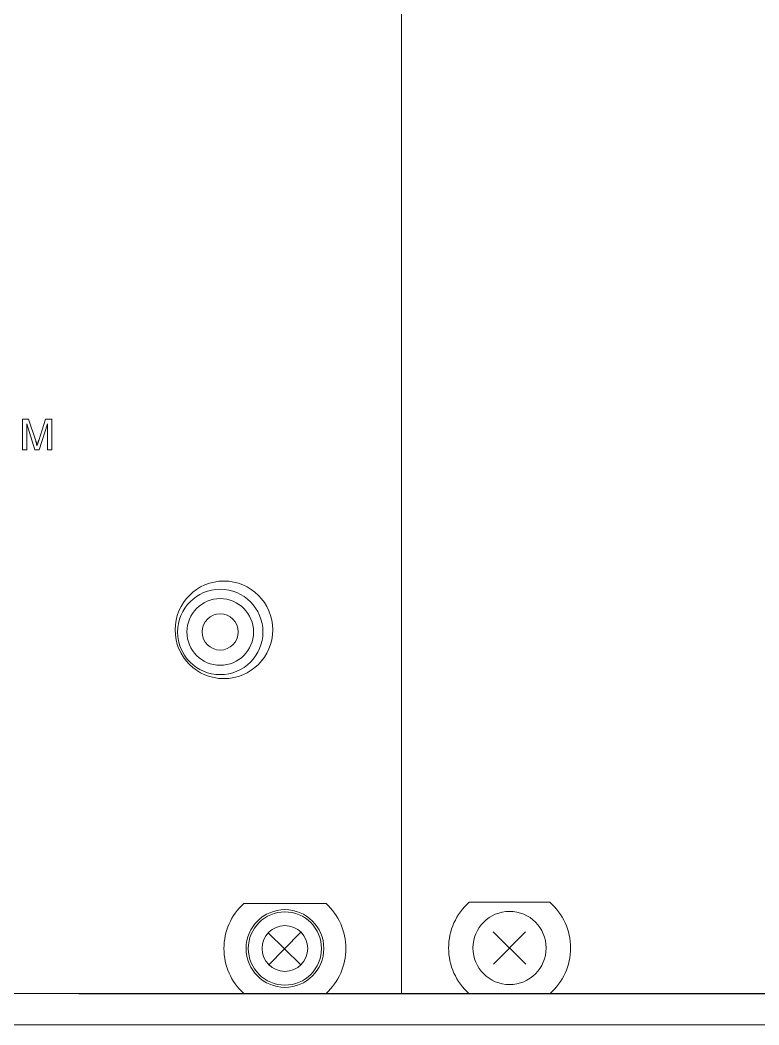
# Model space of a CAD drawing. Extents: x -194 to 239, y -574 to -265.
# Drawn here: x -83.89 to -68.56, y -338.94 to -318.1 of the extents above; entities that cross this region are included whole.
import ezdxf

# ---------------------------------------------------------------- set-up
doc = ezdxf.new("R2010")
doc.units = 0
doc.header["$LTSCALE"] = 0.5
doc.layers.get('0').update_dxf_attribs({"linetype": 'CONTINUOUS'})
doc.layers.add('1', color=7, linetype='CONTINUOUS')
doc.layers.add('UMRISSE', color=7, linetype='CONTINUOUS')
doc.layers.add('TANGENT EDGES', color=7, linetype='CONTINUOUS', lineweight=0)
doc.layers.add('VISIBLE', color=7, linetype='CONTINUOUS', lineweight=0)

msp = doc.modelspace()

# ---------------------------------------------------------------- linework, layer by layer
at = {"lineweight": 5}
for p, q in [((-75.97551, -338.29521), (-75.97551, -297.67312)), ((-75.9755, -338.29521), (-75.9755, -297.67312)), ((-63.37234, -338.29521), (-95.63497, -338.29521)), ((-82.66944, -338.29653), (-15.21587, -338.29653))]:
    msp.add_line(p, q, dxfattribs=at)
at = {"layer": '1', "lineweight": 5}
msp.add_line((-139.88366, -338.94377), (-63.41311, -338.94377), dxfattribs=at)
at = {"layer": 'TANGENT EDGES', "color": 7, "lineweight": 5}
msp.add_circle((-79.73744, -330.79325), 0.69135, dxfattribs=at)
at = {"layer": 'UMRISSE', "lineweight": 5}
msp.add_line((-75.9755, -338.27491), (-75.9755, -297.67312), dxfattribs=at)
at = {"layer": 'UMRISSE', "color": 7, "linetype": 'Continuous', "lineweight": 5}
for p, q in [((-72.89883, -336.39963), (-74.57174, -336.39963)), ((-73.39722, -337.68065), (-74.07335, -337.01551)), ((-74.06785, -337.68614), (-73.40272, -337.01002))]:
    msp.add_line(p, q, dxfattribs=at)
at = {"layer": 'UMRISSE', "color": 7, "lineweight": 5}
for p, q in [((-78.73521, -337.70451), (-78.06961, -337.02791)), ((-78.06411, -337.69901), (-78.74071, -337.03341))]:
    msp.add_line(p, q, dxfattribs=at)
at = {"layer": 'UMRISSE', "color": 7, "linetype": 'Continuous', "lineweight": 5}
msp.add_circle((-73.73528, -337.34808), 0.75876, dxfattribs=at)
for start, end in [(131.409622, 228.590378), (311.409622, 48.590378)]:
    msp.add_arc((-73.73528, -337.34808), 1.2646, start, end, dxfattribs=at)
at = {"layer": 'VISIBLE', "color": 7, "lineweight": 5}
for p, q in [((-83.83564, -326.38104), (-83.71265, -326.38104)), ((-83.83564, -327.01355), (-83.83564, -326.38104)), ((-83.71265, -326.38104), (-83.56331, -326.82907)), ((-83.50182, -326.82028), (-83.36126, -326.38104)), ((-83.36126, -326.38104), (-83.22949, -326.38104)), ((-83.22949, -326.38104), (-83.22949, -327.01355)), ((-83.58088, -327.01355), (-83.74779, -326.47768)), ((-83.74779, -326.47768), (-83.74779, -327.01355)), ((-83.31734, -326.47768), (-83.49303, -327.01355)), ((-83.31734, -327.01355), (-83.31734, -326.47768)), ((-83.74779, -327.01355), (-83.83564, -327.01355)), ((-83.49303, -327.01355), (-83.58088, -327.01355)), ((-83.56331, -326.82907), (-83.56115, -326.83665)), ((-83.56115, -326.83665), (-83.55906, -326.84403)), ((-83.55906, -326.84403), (-83.55703, -326.8512)), ((-83.55703, -326.8512), (-83.55508, -326.85817)), ((-83.55508, -326.85817), (-83.55319, -326.86493)), ((-83.55319, -326.86493), (-83.55137, -326.87148)), ((-83.55137, -326.87148), (-83.54962, -326.87783)), ((-83.54962, -326.87783), (-83.54794, -326.88397)), ((-83.54794, -326.88397), (-83.54633, -326.88991)), ((-83.54633, -326.88991), (-83.54478, -326.89564)), ((-83.54478, -326.89564), (-83.54331, -326.90116)), ((-83.54331, -326.90116), (-83.5419, -326.90648)), ((-83.5419, -326.90648), (-83.54056, -326.91159)), ((-83.54056, -326.91159), (-83.53929, -326.9165)), ((-83.53929, -326.9165), (-83.53809, -326.9212)), ((-83.53809, -326.9212), (-83.53696, -326.9257)), ((-83.53696, -326.9257), (-83.53579, -326.92117)), ((-83.53579, -326.92117), (-83.53449, -326.91636)), ((-83.53449, -326.91636), (-83.53305, -326.91129)), ((-83.53305, -326.91129), (-83.53147, -326.90593)), ((-83.53147, -326.90593), (-83.52975, -326.90031)), ((-83.52975, -326.90031), (-83.5279, -326.8944)), ((-83.5279, -326.8944), (-83.52591, -326.88823)), ((-83.52591, -326.88823), (-83.52378, -326.88177)), ((-83.52378, -326.88177), (-83.52152, -326.87505)), ((-83.52152, -326.87505), (-83.51911, -326.86805)), ((-83.51911, -326.86805), (-83.51657, -326.86077)), ((-83.51657, -326.86077), (-83.5139, -326.85322)), ((-83.5139, -326.85322), (-83.51108, -326.8454)), ((-83.51108, -326.8454), (-83.50813, -326.8373)), ((-83.50813, -326.8373), (-83.50504, -326.82893)), ((-83.50504, -326.82893), (-83.50182, -326.82028)), ((-83.22949, -327.01355), (-83.31734, -327.01355)), ((-77.54082, -336.42587), (-79.24945, -336.42587))]:
    msp.add_line(p, q, dxfattribs=at)
for centre, radius in [((-79.66035, -330.74947), 1.012), ((-79.73744, -330.79325), 0.8855), ((-79.73744, -330.79325), 0.3751), ((-78.39513, -337.35881), 0.80644), ((-78.39513, -337.35881), 0.759), ((-78.39513, -337.35881), 0.47438)]:
    msp.add_circle(centre, radius, dxfattribs=at)
for start, end in [(132.481111, 227.518885), (312.481111, 47.518885)]:
    msp.add_arc((-78.39513, -337.35881), 1.26501, start, end, dxfattribs=at)

doc.saveas('drawing.dxf')
